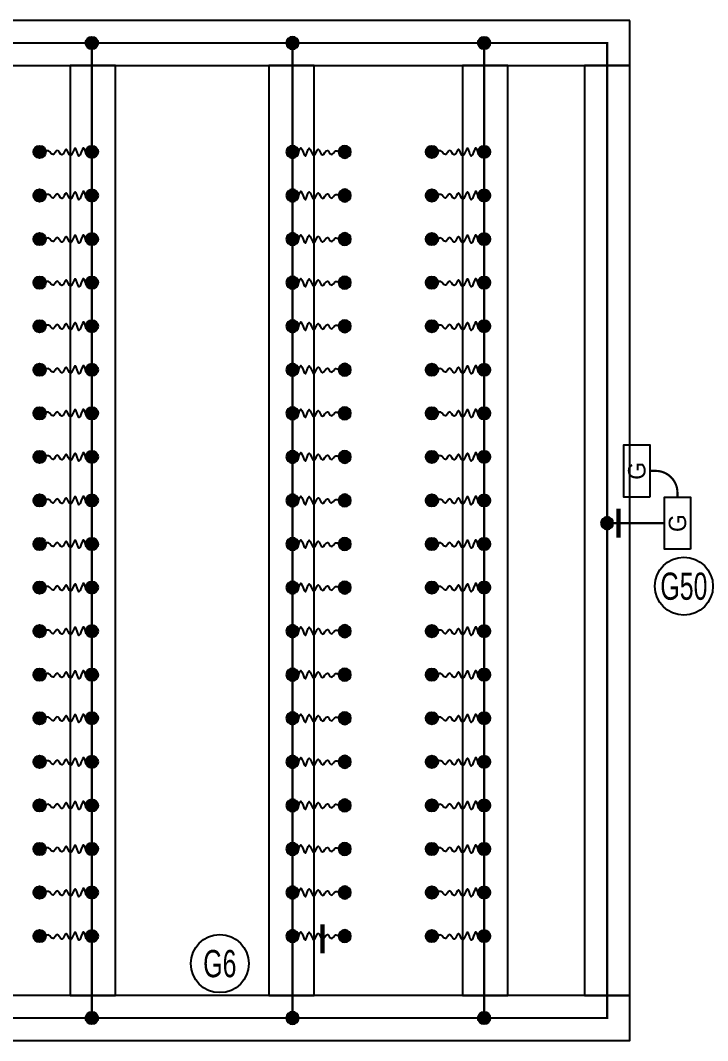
# Model space of a CAD drawing. Header units: millimetres. Extents: x -120884 to 122161, y 4425 to 84147.
# Drawn here: x 78298 to 87757, y 36687 to 50738 of the extents above; entities that cross this region are included whole.
import ezdxf
from ezdxf.enums import TextEntityAlignment as Align

# ---------------------------------------------------------------- set-up
doc = ezdxf.new("R2010")
doc.units = ezdxf.units.MM
doc.header["$LTSCALE"] = 150
doc.linetypes.add('D1', pattern=[3, 1, -1, 1])
for name, color, linetype in [('------99 Grounding_Grounding Terminal Board_T', 2, 'Continuous'), ('-----21 Embeded Wire in Ceiling or Wall_전기', 3, 'Continuous'), ('-----27 Communication Cable Tray', 2, 'Continuous'), ('-----29 Indicator', 1, 'Continuous'), ('-----30 Text', 2, 'Continuous')]:
    doc.layers.add(name, color=color, linetype=linetype)
doc.styles.add('ELEC', font='')
doc.styles.get('ELEC').set_extended_font_data('Dotum')

# ---------------------------------------------------------------- blocks, each defined once
blk = doc.blocks.new('A13')
blk.add_lwpolyline([(-5.759123780535447e-06, -299.9999958128319), (-5.759123780535447e-06, 4.187168087810278e-06), (599.9999942408763, 4.187168087810278e-06), (599.9999942408763, -299.9999958128319)], close=True)
at = {"style": 'ELEC'}
blk.add_text('G', height=200, dxfattribs=at).set_placement((299.9999942408758, -149.9999958128319), align=Align.MIDDLE)
blk = doc.blocks.new('A$C10f95c32')
h = blk.add_hatch(color=0)
edge = h.paths.add_edge_path()
edge.add_arc((64.00719340983778, 64.00719340983778), 64.0071934098378, 720.0000000000341, 1080.000000000034, ccw=False)
at = {"color": 0}
blk.add_circle((64.00719340983778, 64.00719340983778), 64.0071934098378, dxfattribs=at)

msp = doc.modelspace()

# ---------------------------------------------------------------- linework, layer by layer
at = {"layer": '-----21 Embeded Wire in Ceiling or Wall_전기', "linetype": 'D1', "ltscale": 0.5, "const_width": 30, "elevation": 6.03217089559932e-10}
msp.add_lwpolyline([(26350.35005101397, 50427.09825477318), (86374.36405589487, 50427.09825477318), (86374.36405589487, 36997.71269634494), (26350.35005101397, 36997.71269634494)], close=True, dxfattribs=at)
at = {"layer": '-----21 Embeded Wire in Ceiling or Wall_전기', "linetype": 'D1', "ltscale": 0.5, "const_width": 30}
for points, elevation in [([(79280.9849033365, 36997.71269634494), (79280.9849033365, 50427.09825477318)], 6.03217089559932e-10), ([(82043.73223007194, 36997.71269634494), (82043.73223007194, 50427.09825477318)], 6.03217089559932e-10), ([(84680.9849033365, 36997.71269634494), (84680.9849033365, 50427.09825477318)], 6.03217089559932e-10), ([(87162.3585667042, 43813.63047018053), (86374.36405589487, 43813.63047018053)], 1.231972526259866e-09)]:
    msp.add_lwpolyline(points, dxfattribs=dict(at, elevation=elevation))
at = {"layer": '-----21 Embeded Wire in Ceiling or Wall_전기', "linetype": 'D1', "ltscale": 0.5, "const_width": 30, "elevation": 3.165766516662928e-10}
msp.add_lwpolyline([(87342.3585667042, 44173.63047018053), (87342.3585667042, 44233.63047018053, 0.414213562373095), (87042.3585667042, 44533.63047018053), (86962.35857172881, 44533.63047018053)], format="xyb", dxfattribs=at)
at = {"layer": '-----21 Embeded Wire in Ceiling or Wall_전기'}
for points in [[(79280.98490332908, 48926.22203421002), (79227.31096783144, 48867.39000598618), (79168.17578159508, 48984.87472266066), (79104.2781165501, 48868.06884000232), (79053.29870750362, 48978.76335923994), (78986.00516558302, 48872.14370137439), (78928.90698977423, 48963.82251042142), (78868.41035859383, 48885.72595352304), (78801.11681667322, 48948.20375622433), (78748.77854117731, 48891.15848292751), (78685.39141798744, 48941.41170151249), (78601.78374319387, 48912.21069516658), (78562.3585667061, 48926.22203421002)], [(82043.73223007936, 48926.22203421002), (82097.406165577, 48867.39000598618), (82156.54135181336, 48984.87472266066), (82220.43901685835, 48868.06884000232), (82271.41842590482, 48978.76335923994), (82338.71196782542, 48872.14370137439), (82395.81014363421, 48963.82251042142), (82456.30677481461, 48885.72595352304), (82523.60031673522, 48948.20375622433), (82575.93859223113, 48891.15848292751), (82639.325715421, 48941.41170151249), (82722.93339021457, 48912.21069516658), (82762.35856670234, 48926.22203421002)], [(84680.98490332908, 48926.22203421002), (84627.31096783144, 48867.39000598618), (84568.17578159508, 48984.87472266066), (84504.2781165501, 48868.06884000232), (84453.29870750362, 48978.76335923994), (84386.00516558302, 48872.14370137439), (84328.90698977423, 48963.82251042142), (84268.41035859383, 48885.72595352304), (84201.11681667322, 48948.20375622433), (84148.77854117731, 48891.15848292751), (84085.39141798744, 48941.41170151249), (84001.78374319387, 48912.21069516658), (83962.3585667061, 48926.22203421002)], [(79280.98490332908, 48326.22203421002), (79227.31096783144, 48267.39000598618), (79168.17578159508, 48384.87472266066), (79104.2781165501, 48268.06884000232), (79053.29870750362, 48378.76335923994), (78986.00516558302, 48272.14370137439), (78928.90698977423, 48363.82251042142), (78868.41035859383, 48285.72595352304), (78801.11681667322, 48348.20375622433), (78748.77854117731, 48291.15848292751), (78685.39141798744, 48341.41170151249), (78601.78374319387, 48312.21069516658), (78562.3585667061, 48326.22203421002)], [(82043.73223007936, 48326.22203421002), (82097.406165577, 48267.39000598618), (82156.54135181336, 48384.87472266066), (82220.43901685835, 48268.06884000232), (82271.41842590482, 48378.76335923994), (82338.71196782542, 48272.14370137439), (82395.81014363421, 48363.82251042142), (82456.30677481461, 48285.72595352304), (82523.60031673522, 48348.20375622433), (82575.93859223113, 48291.15848292751), (82639.325715421, 48341.41170151249), (82722.93339021457, 48312.21069516658), (82762.35856670234, 48326.22203421002)], [(84680.98490332908, 48326.22203421002), (84627.31096783144, 48267.39000598618), (84568.17578159508, 48384.87472266066), (84504.2781165501, 48268.06884000232), (84453.29870750362, 48378.76335923994), (84386.00516558302, 48272.14370137439), (84328.90698977423, 48363.82251042142), (84268.41035859383, 48285.72595352304), (84201.11681667322, 48348.20375622433), (84148.77854117731, 48291.15848292751), (84085.39141798744, 48341.41170151249), (84001.78374319387, 48312.21069516658), (83962.3585667061, 48326.22203421002)], [(79280.98490332908, 47726.22203421002), (79227.31096783144, 47667.39000598618), (79168.17578159508, 47784.87472266066), (79104.2781165501, 47668.06884000232), (79053.29870750362, 47778.76335923994), (78986.00516558302, 47672.14370137439), (78928.90698977423, 47763.82251042142), (78868.41035859383, 47685.72595352304), (78801.11681667322, 47748.20375622433), (78748.77854117731, 47691.15848292751), (78685.39141798744, 47741.41170151249), (78601.78374319387, 47712.21069516658), (78562.3585667061, 47726.22203421002)], [(82043.73223007936, 47726.22203421002), (82097.406165577, 47667.39000598618), (82156.54135181336, 47784.87472266066), (82220.43901685835, 47668.06884000232), (82271.41842590482, 47778.76335923994), (82338.71196782542, 47672.14370137439), (82395.81014363421, 47763.82251042142), (82456.30677481461, 47685.72595352304), (82523.60031673522, 47748.20375622433), (82575.93859223113, 47691.15848292751), (82639.325715421, 47741.41170151249), (82722.93339021457, 47712.21069516658), (82762.35856670234, 47726.22203421002)], [(84680.98490332908, 47726.22203421002), (84627.31096783144, 47667.39000598618), (84568.17578159508, 47784.87472266066), (84504.2781165501, 47668.06884000232), (84453.29870750362, 47778.76335923994), (84386.00516558302, 47672.14370137439), (84328.90698977423, 47763.82251042142), (84268.41035859383, 47685.72595352304), (84201.11681667322, 47748.20375622433), (84148.77854117731, 47691.15848292751), (84085.39141798744, 47741.41170151249), (84001.78374319387, 47712.21069516658), (83962.3585667061, 47726.22203421002)], [(79280.98490332908, 47126.22203421002), (79227.31096783144, 47067.39000598618), (79168.17578159508, 47184.87472266066), (79104.2781165501, 47068.06884000232), (79053.29870750362, 47178.76335923994), (78986.00516558302, 47072.14370137439), (78928.90698977423, 47163.82251042142), (78868.41035859383, 47085.72595352304), (78801.11681667322, 47148.20375622433), (78748.77854117731, 47091.15848292751), (78685.39141798744, 47141.41170151249), (78601.78374319387, 47112.21069516658), (78562.3585667061, 47126.22203421002)], [(82043.73223007936, 47126.22203421002), (82097.406165577, 47067.39000598618), (82156.54135181336, 47184.87472266066), (82220.43901685835, 47068.06884000232), (82271.41842590482, 47178.76335923994), (82338.71196782542, 47072.14370137439), (82395.81014363421, 47163.82251042142), (82456.30677481461, 47085.72595352304), (82523.60031673522, 47148.20375622433), (82575.93859223113, 47091.15848292751), (82639.325715421, 47141.41170151249), (82722.93339021457, 47112.21069516658), (82762.35856670234, 47126.22203421002)], [(84680.98490332908, 47126.22203421002), (84627.31096783144, 47067.39000598618), (84568.17578159508, 47184.87472266066), (84504.2781165501, 47068.06884000232), (84453.29870750362, 47178.76335923994), (84386.00516558302, 47072.14370137439), (84328.90698977423, 47163.82251042142), (84268.41035859383, 47085.72595352304), (84201.11681667322, 47148.20375622433), (84148.77854117731, 47091.15848292751), (84085.39141798744, 47141.41170151249), (84001.78374319387, 47112.21069516658), (83962.3585667061, 47126.22203421002)], [(79280.98490332908, 46526.22203421002), (79227.31096783144, 46467.39000598618), (79168.17578159508, 46584.87472266066), (79104.2781165501, 46468.06884000232), (79053.29870750362, 46578.76335923994), (78986.00516558302, 46472.14370137439), (78928.90698977423, 46563.82251042142), (78868.41035859383, 46485.72595352304), (78801.11681667322, 46548.20375622433), (78748.77854117731, 46491.15848292751), (78685.39141798744, 46541.41170151249), (78601.78374319387, 46512.21069516658), (78562.3585667061, 46526.22203421002)], [(82043.73223007936, 46526.22203421002), (82097.406165577, 46467.39000598618), (82156.54135181336, 46584.87472266066), (82220.43901685835, 46468.06884000232), (82271.41842590482, 46578.76335923994), (82338.71196782542, 46472.14370137439), (82395.81014363421, 46563.82251042142), (82456.30677481461, 46485.72595352304), (82523.60031673522, 46548.20375622433), (82575.93859223113, 46491.15848292751), (82639.325715421, 46541.41170151249), (82722.93339021457, 46512.21069516658), (82762.35856670234, 46526.22203421002)], [(84680.98490332908, 46526.22203421002), (84627.31096783144, 46467.39000598618), (84568.17578159508, 46584.87472266066), (84504.2781165501, 46468.06884000232), (84453.29870750362, 46578.76335923994), (84386.00516558302, 46472.14370137439), (84328.90698977423, 46563.82251042142), (84268.41035859383, 46485.72595352304), (84201.11681667322, 46548.20375622433), (84148.77854117731, 46491.15848292751), (84085.39141798744, 46541.41170151249), (84001.78374319387, 46512.21069516658), (83962.3585667061, 46526.22203421002)], [(79280.98490332911, 45926.22203421002), (79227.31096783146, 45867.39000598618), (79168.17578159511, 45984.87472266066), (79104.27811655012, 45868.06884000232), (79053.29870750365, 45978.76335923994), (78986.00516558305, 45872.14370137439), (78928.90698977426, 45963.82251042142), (78868.41035859386, 45885.72595352304), (78801.11681667325, 45948.20375622433), (78748.77854117734, 45891.15848292751), (78685.39141798747, 45941.41170151249), (78601.7837431939, 45912.21069516658), (78562.35856670613, 45926.22203421002)], [(82043.73223007936, 45926.22203421002), (82097.406165577, 45867.39000598618), (82156.54135181336, 45984.87472266066), (82220.43901685835, 45868.06884000232), (82271.41842590482, 45978.76335923994), (82338.71196782542, 45872.14370137439), (82395.81014363421, 45963.82251042142), (82456.30677481461, 45885.72595352304), (82523.60031673522, 45948.20375622433), (82575.93859223113, 45891.15848292751), (82639.325715421, 45941.41170151249), (82722.93339021457, 45912.21069516658), (82762.35856670234, 45926.22203421002)], [(84680.98490332911, 45926.22203421002), (84627.31096783146, 45867.39000598618), (84568.17578159511, 45984.87472266066), (84504.27811655012, 45868.06884000232), (84453.29870750365, 45978.76335923994), (84386.00516558305, 45872.14370137439), (84328.90698977426, 45963.82251042142), (84268.41035859386, 45885.72595352304), (84201.11681667325, 45948.20375622433), (84148.77854117734, 45891.15848292751), (84085.39141798747, 45941.41170151249), (84001.7837431939, 45912.21069516658), (83962.35856670613, 45926.22203421002)], [(79280.98490332911, 45326.22203421002), (79227.31096783146, 45267.39000598618), (79168.17578159511, 45384.87472266066), (79104.27811655012, 45268.06884000232), (79053.29870750365, 45378.76335923994), (78986.00516558305, 45272.14370137439), (78928.90698977426, 45363.82251042142), (78868.41035859386, 45285.72595352304), (78801.11681667325, 45348.20375622433), (78748.77854117734, 45291.15848292751), (78685.39141798747, 45341.41170151249), (78601.7837431939, 45312.21069516658), (78562.35856670613, 45326.22203421002)], [(82043.73223007936, 45326.22203421002), (82097.406165577, 45267.39000598618), (82156.54135181336, 45384.87472266066), (82220.43901685835, 45268.06884000232), (82271.41842590482, 45378.76335923994), (82338.71196782542, 45272.14370137439), (82395.81014363421, 45363.82251042142), (82456.30677481461, 45285.72595352304), (82523.60031673522, 45348.20375622433), (82575.93859223113, 45291.15848292751), (82639.325715421, 45341.41170151249), (82722.93339021457, 45312.21069516658), (82762.35856670234, 45326.22203421002)], [(84680.98490332911, 45326.22203421002), (84627.31096783146, 45267.39000598618), (84568.17578159511, 45384.87472266066), (84504.27811655012, 45268.06884000232), (84453.29870750365, 45378.76335923994), (84386.00516558305, 45272.14370137439), (84328.90698977426, 45363.82251042142), (84268.41035859386, 45285.72595352304), (84201.11681667325, 45348.20375622433), (84148.77854117734, 45291.15848292751), (84085.39141798747, 45341.41170151249), (84001.7837431939, 45312.21069516658), (83962.35856670613, 45326.22203421002)], [(79280.98490332911, 44726.22203421002), (79227.31096783146, 44667.39000598618), (79168.17578159511, 44784.87472266066), (79104.27811655012, 44668.06884000232), (79053.29870750365, 44778.76335923994), (78986.00516558305, 44672.14370137439), (78928.90698977426, 44763.82251042142), (78868.41035859386, 44685.72595352304), (78801.11681667325, 44748.20375622433), (78748.77854117734, 44691.15848292751), (78685.39141798747, 44741.41170151249), (78601.7837431939, 44712.21069516658), (78562.35856670613, 44726.22203421002)], [(82043.73223007936, 44726.22203421002), (82097.406165577, 44667.39000598618), (82156.54135181336, 44784.87472266066), (82220.43901685835, 44668.06884000232), (82271.41842590482, 44778.76335923994), (82338.71196782542, 44672.14370137439), (82395.81014363421, 44763.82251042142), (82456.30677481461, 44685.72595352304), (82523.60031673522, 44748.20375622433), (82575.93859223113, 44691.15848292751), (82639.325715421, 44741.41170151249), (82722.93339021457, 44712.21069516658), (82762.35856670234, 44726.22203421002)], [(84680.98490332911, 44726.22203421002), (84627.31096783146, 44667.39000598618), (84568.17578159511, 44784.87472266066), (84504.27811655012, 44668.06884000232), (84453.29870750365, 44778.76335923994), (84386.00516558305, 44672.14370137439), (84328.90698977426, 44763.82251042142), (84268.41035859386, 44685.72595352304), (84201.11681667325, 44748.20375622433), (84148.77854117734, 44691.15848292751), (84085.39141798747, 44741.41170151249), (84001.7837431939, 44712.21069516658), (83962.35856670613, 44726.22203421002)], [(79280.98490332911, 44126.22203421002), (79227.31096783146, 44067.39000598618), (79168.17578159511, 44184.87472266066), (79104.27811655012, 44068.06884000232), (79053.29870750365, 44178.76335923994), (78986.00516558305, 44072.14370137439), (78928.90698977426, 44163.82251042142), (78868.41035859386, 44085.72595352304), (78801.11681667325, 44148.20375622433), (78748.77854117734, 44091.15848292751), (78685.39141798747, 44141.41170151249), (78601.7837431939, 44112.21069516658), (78562.35856670613, 44126.22203421002)], [(82043.73223007936, 44126.22203421002), (82097.406165577, 44067.39000598618), (82156.54135181336, 44184.87472266066), (82220.43901685835, 44068.06884000232), (82271.41842590482, 44178.76335923994), (82338.71196782542, 44072.14370137439), (82395.81014363421, 44163.82251042142), (82456.30677481461, 44085.72595352304), (82523.60031673522, 44148.20375622433), (82575.93859223113, 44091.15848292751), (82639.325715421, 44141.41170151249), (82722.93339021457, 44112.21069516658), (82762.35856670234, 44126.22203421002)], [(84680.98490332911, 44126.22203421002), (84627.31096783146, 44067.39000598618), (84568.17578159511, 44184.87472266066), (84504.27811655012, 44068.06884000232), (84453.29870750365, 44178.76335923994), (84386.00516558305, 44072.14370137439), (84328.90698977426, 44163.82251042142), (84268.41035859386, 44085.72595352304), (84201.11681667325, 44148.20375622433), (84148.77854117734, 44091.15848292751), (84085.39141798747, 44141.41170151249), (84001.7837431939, 44112.21069516658), (83962.35856670613, 44126.22203421002)], [(79280.98490332911, 43526.22203421002), (79227.31096783146, 43467.39000598618), (79168.17578159511, 43584.87472266066), (79104.27811655012, 43468.06884000232), (79053.29870750365, 43578.76335923994), (78986.00516558305, 43472.14370137439), (78928.90698977426, 43563.82251042142), (78868.41035859386, 43485.72595352304), (78801.11681667325, 43548.20375622433), (78748.77854117734, 43491.15848292751), (78685.39141798747, 43541.41170151249), (78601.7837431939, 43512.21069516658), (78562.35856670613, 43526.22203421002)], [(82043.73223007936, 43526.22203421002), (82097.406165577, 43467.39000598618), (82156.54135181336, 43584.87472266066), (82220.43901685835, 43468.06884000232), (82271.41842590482, 43578.76335923994), (82338.71196782542, 43472.14370137439), (82395.81014363421, 43563.82251042142), (82456.30677481461, 43485.72595352304), (82523.60031673522, 43548.20375622433), (82575.93859223113, 43491.15848292751), (82639.325715421, 43541.41170151249), (82722.93339021457, 43512.21069516658), (82762.35856670234, 43526.22203421002)], [(84680.98490332911, 43526.22203421002), (84627.31096783146, 43467.39000598618), (84568.17578159511, 43584.87472266066), (84504.27811655012, 43468.06884000232), (84453.29870750365, 43578.76335923994), (84386.00516558305, 43472.14370137439), (84328.90698977426, 43563.82251042142), (84268.41035859386, 43485.72595352304), (84201.11681667325, 43548.20375622433), (84148.77854117734, 43491.15848292751), (84085.39141798747, 43541.41170151249), (84001.7837431939, 43512.21069516658), (83962.35856670613, 43526.22203421002)], [(79280.98490332911, 42926.22203421002), (79227.31096783146, 42867.39000598618), (79168.17578159511, 42984.87472266066), (79104.27811655012, 42868.06884000232), (79053.29870750365, 42978.76335923994), (78986.00516558305, 42872.14370137439), (78928.90698977426, 42963.82251042142), (78868.41035859386, 42885.72595352304), (78801.11681667325, 42948.20375622433), (78748.77854117734, 42891.15848292751), (78685.39141798747, 42941.41170151249), (78601.7837431939, 42912.21069516658), (78562.35856670613, 42926.22203421002)], [(82043.73223007933, 42926.22203421002), (82097.40616557698, 42867.39000598618), (82156.54135181333, 42984.87472266066), (82220.43901685832, 42868.06884000232), (82271.41842590479, 42978.76335923994), (82338.7119678254, 42872.14370137439), (82395.81014363418, 42963.82251042142), (82456.30677481458, 42885.72595352304), (82523.60031673519, 42948.20375622433), (82575.9385922311, 42891.15848292751), (82639.32571542097, 42941.41170151249), (82722.93339021454, 42912.21069516658), (82762.35856670231, 42926.22203421002)], [(84680.98490332911, 42926.22203421002), (84627.31096783146, 42867.39000598618), (84568.17578159511, 42984.87472266066), (84504.27811655012, 42868.06884000232), (84453.29870750365, 42978.76335923994), (84386.00516558305, 42872.14370137439), (84328.90698977426, 42963.82251042142), (84268.41035859386, 42885.72595352304), (84201.11681667325, 42948.20375622433), (84148.77854117734, 42891.15848292751), (84085.39141798747, 42941.41170151249), (84001.7837431939, 42912.21069516658), (83962.35856670613, 42926.22203421002)], [(79280.98490332911, 42326.22203421002), (79227.31096783146, 42267.39000598618), (79168.17578159511, 42384.87472266066), (79104.27811655012, 42268.06884000232), (79053.29870750365, 42378.76335923994), (78986.00516558305, 42272.14370137439), (78928.90698977426, 42363.82251042142), (78868.41035859386, 42285.72595352304), (78801.11681667325, 42348.20375622433), (78748.77854117734, 42291.15848292751), (78685.39141798747, 42341.41170151249), (78601.7837431939, 42312.21069516658), (78562.35856670613, 42326.22203421002)], [(82043.73223007933, 42326.22203421002), (82097.40616557698, 42267.39000598618), (82156.54135181333, 42384.87472266066), (82220.43901685832, 42268.06884000232), (82271.41842590479, 42378.76335923994), (82338.7119678254, 42272.14370137439), (82395.81014363418, 42363.82251042142), (82456.30677481458, 42285.72595352304), (82523.60031673519, 42348.20375622433), (82575.9385922311, 42291.15848292751), (82639.32571542097, 42341.41170151249), (82722.93339021454, 42312.21069516658), (82762.35856670231, 42326.22203421002)], [(84680.98490332911, 42326.22203421002), (84627.31096783146, 42267.39000598618), (84568.17578159511, 42384.87472266066), (84504.27811655012, 42268.06884000232), (84453.29870750365, 42378.76335923994), (84386.00516558305, 42272.14370137439), (84328.90698977426, 42363.82251042142), (84268.41035859386, 42285.72595352304), (84201.11681667325, 42348.20375622433), (84148.77854117734, 42291.15848292751), (84085.39141798747, 42341.41170151249), (84001.7837431939, 42312.21069516658), (83962.35856670613, 42326.22203421002)], [(79280.98490332911, 41726.22203421002), (79227.31096783146, 41667.39000598618), (79168.17578159511, 41784.87472266066), (79104.27811655012, 41668.06884000232), (79053.29870750365, 41778.76335923994), (78986.00516558305, 41672.14370137439), (78928.90698977426, 41763.82251042142), (78868.41035859386, 41685.72595352304), (78801.11681667325, 41748.20375622433), (78748.77854117734, 41691.15848292751), (78685.39141798747, 41741.41170151249), (78601.7837431939, 41712.21069516658), (78562.35856670613, 41726.22203421002)], [(82043.73223007933, 41726.22203421002), (82097.40616557698, 41667.39000598618), (82156.54135181333, 41784.87472266066), (82220.43901685832, 41668.06884000232), (82271.41842590479, 41778.76335923994), (82338.7119678254, 41672.14370137439), (82395.81014363418, 41763.82251042142), (82456.30677481458, 41685.72595352304), (82523.60031673519, 41748.20375622433), (82575.9385922311, 41691.15848292751), (82639.32571542097, 41741.41170151249), (82722.93339021454, 41712.21069516658), (82762.35856670231, 41726.22203421002)], [(84680.98490332911, 41726.22203421002), (84627.31096783146, 41667.39000598618), (84568.17578159511, 41784.87472266066), (84504.27811655012, 41668.06884000232), (84453.29870750365, 41778.76335923994), (84386.00516558305, 41672.14370137439), (84328.90698977426, 41763.82251042142), (84268.41035859386, 41685.72595352304), (84201.11681667325, 41748.20375622433), (84148.77854117734, 41691.15848292751), (84085.39141798747, 41741.41170151249), (84001.7837431939, 41712.21069516658), (83962.35856670613, 41726.22203421002)], [(79280.98490332725, 41126.22203421), (79227.3109678296, 41067.39000598616), (79168.17578159325, 41184.87472266064), (79104.27811654826, 41068.0688400023), (79053.29870750179, 41178.76335923991), (78986.00516558118, 41072.14370137436), (78928.9069897724, 41163.8225104214), (78868.410358592, 41085.72595352302), (78801.11681667139, 41148.20375622431), (78748.77854117547, 41091.15848292749), (78685.39141798561, 41141.41170151247), (78601.78374319203, 41112.21069516656), (78562.35856670426, 41126.22203421)], [(82043.7322300812, 41126.22203421), (82097.40616557884, 41067.39000598616), (82156.54135181519, 41184.87472266064), (82220.43901686018, 41068.0688400023), (82271.41842590665, 41178.76335923991), (82338.71196782726, 41072.14370137436), (82395.81014363604, 41163.8225104214), (82456.30677481645, 41085.72595352302), (82523.60031673705, 41148.20375622431), (82575.93859223297, 41091.15848292749), (82639.32571542283, 41141.41170151247), (82722.9333902164, 41112.21069516656), (82762.35856670418, 41126.22203421)], [(84680.98490332725, 41126.22203421), (84627.3109678296, 41067.39000598616), (84568.17578159325, 41184.87472266064), (84504.27811654826, 41068.0688400023), (84453.29870750179, 41178.76335923991), (84386.00516558118, 41072.14370137436), (84328.9069897724, 41163.8225104214), (84268.410358592, 41085.72595352302), (84201.11681667139, 41148.20375622431), (84148.77854117547, 41091.15848292749), (84085.39141798561, 41141.41170151247), (84001.78374319203, 41112.21069516656), (83962.35856670426, 41126.22203421)], [(79280.98490332538, 40526.22203420998), (79227.31096782774, 40467.39000598613), (79168.17578159139, 40584.87472266062), (79104.2781165464, 40468.06884000228), (79053.29870749993, 40578.76335923989), (78986.00516557932, 40472.14370137434), (78928.90698977053, 40563.82251042138), (78868.41035859013, 40485.725953523), (78801.11681666953, 40548.20375622429), (78748.77854117361, 40491.15848292747), (78685.39141798374, 40541.41170151245), (78601.78374319017, 40512.21069516653), (78562.3585667024, 40526.22203420998)], [(82043.73223008306, 40526.22203420998), (82097.4061655807, 40467.39000598613), (82156.54135181705, 40584.87472266062), (82220.43901686204, 40468.06884000228), (82271.41842590852, 40578.76335923989), (82338.71196782912, 40472.14370137434), (82395.81014363791, 40563.82251042138), (82456.30677481831, 40485.725953523), (82523.60031673891, 40548.20375622429), (82575.93859223483, 40491.15848292747), (82639.3257154247, 40541.41170151245), (82722.93339021827, 40512.21069516653), (82762.35856670604, 40526.22203420998)], [(84680.98490332538, 40526.22203420998), (84627.31096782774, 40467.39000598613), (84568.17578159139, 40584.87472266062), (84504.2781165464, 40468.06884000228), (84453.29870749993, 40578.76335923989), (84386.00516557932, 40472.14370137434), (84328.90698977053, 40563.82251042138), (84268.41035859013, 40485.725953523), (84201.11681666953, 40548.20375622429), (84148.77854117361, 40491.15848292747), (84085.39141798374, 40541.41170151245), (84001.78374319017, 40512.21069516653), (83962.3585667024, 40526.22203420998)], [(79280.98490332352, 39926.22203420995), (79227.31096782588, 39867.39000598611), (79168.17578158953, 39984.8747226606), (79104.27811654453, 39868.06884000226), (79053.29870749806, 39978.76335923987), (78986.00516557746, 39872.14370137432), (78928.90698976867, 39963.82251042136), (78868.41035858827, 39885.72595352298), (78801.11681666767, 39948.20375622427), (78748.77854117175, 39891.15848292744), (78685.39141798188, 39941.41170151243), (78601.78374318831, 39912.21069516651), (78562.35856670054, 39926.22203420995)], [(82043.73223008492, 39926.22203420995), (82097.40616558256, 39867.39000598611), (82156.54135181892, 39984.8747226606), (82220.43901686391, 39868.06884000226), (82271.41842591038, 39978.76335923987), (82338.71196783098, 39872.14370137432), (82395.81014363977, 39963.82251042136), (82456.30677482017, 39885.72595352298), (82523.60031674078, 39948.20375622427), (82575.9385922367, 39891.15848292744), (82639.32571542656, 39941.41170151243), (82722.93339022013, 39912.21069516651), (82762.3585667079, 39926.22203420995)], [(84680.98490332352, 39926.22203420995), (84627.31096782588, 39867.39000598611), (84568.17578158953, 39984.8747226606), (84504.27811654453, 39868.06884000226), (84453.29870749806, 39978.76335923987), (84386.00516557746, 39872.14370137432), (84328.90698976867, 39963.82251042136), (84268.41035858827, 39885.72595352298), (84201.11681666767, 39948.20375622427), (84148.77854117175, 39891.15848292744), (84085.39141798188, 39941.41170151243), (84001.78374318831, 39912.21069516651), (83962.35856670054, 39926.22203420995)], [(79280.98490332166, 39326.22203420993), (79227.31096782401, 39267.39000598609), (79168.17578158766, 39384.87472266058), (79104.27811654267, 39268.06884000223), (79053.2987074962, 39378.76335923985), (78986.0051655756, 39272.1437013743), (78928.90698976681, 39363.82251042133), (78868.4103585864, 39285.72595352295), (78801.1168166658, 39348.20375622425), (78748.77854116989, 39291.15848292742), (78685.39141798002, 39341.41170151241), (78601.78374318645, 39312.21069516649), (78562.35856669868, 39326.22203420993)], [(82043.73223008678, 39326.22203420993), (82097.40616558443, 39267.39000598609), (82156.54135182078, 39384.87472266058), (82220.43901686577, 39268.06884000223), (82271.41842591224, 39378.76335923985), (82338.71196783285, 39272.1437013743), (82395.81014364163, 39363.82251042133), (82456.30677482203, 39285.72595352295), (82523.60031674264, 39348.20375622425), (82575.93859223856, 39291.15848292742), (82639.32571542842, 39341.41170151241), (82722.933390222, 39312.21069516649), (82762.35856670977, 39326.22203420993)], [(84680.98490332166, 39326.22203420993), (84627.31096782401, 39267.39000598609), (84568.17578158766, 39384.87472266058), (84504.27811654267, 39268.06884000223), (84453.2987074962, 39378.76335923985), (84386.0051655756, 39272.1437013743), (84328.90698976681, 39363.82251042133), (84268.4103585864, 39285.72595352295), (84201.1168166658, 39348.20375622425), (84148.77854116989, 39291.15848292742), (84085.39141798002, 39341.41170151241), (84001.78374318645, 39312.21069516649), (83962.35856669868, 39326.22203420993)], [(79280.98490332908, 38726.22203421002), (79227.31096783144, 38667.39000598618), (79168.17578159508, 38784.87472266066), (79104.2781165501, 38668.06884000232), (79053.29870750362, 38778.76335923994), (78986.00516558302, 38672.14370137439), (78928.90698977423, 38763.82251042142), (78868.41035859383, 38685.72595352304), (78801.11681667322, 38748.20375622433), (78748.77854117731, 38691.15848292751), (78685.39141798744, 38741.41170151249), (78601.78374319387, 38712.21069516658), (78562.3585667061, 38726.22203421002)], [(82043.73223007936, 38726.22203421002), (82097.406165577, 38667.39000598618), (82156.54135181336, 38784.87472266066), (82220.43901685835, 38668.06884000232), (82271.41842590482, 38778.76335923994), (82338.71196782542, 38672.14370137439), (82395.81014363421, 38763.82251042142), (82456.30677481461, 38685.72595352304), (82523.60031673522, 38748.20375622433), (82575.93859223113, 38691.15848292751), (82639.325715421, 38741.41170151249), (82722.93339021457, 38712.21069516658), (82762.35856670234, 38726.22203421002)], [(84680.98490332908, 38726.22203421002), (84627.31096783144, 38667.39000598618), (84568.17578159508, 38784.87472266066), (84504.2781165501, 38668.06884000232), (84453.29870750362, 38778.76335923994), (84386.00516558302, 38672.14370137439), (84328.90698977423, 38763.82251042142), (84268.41035859383, 38685.72595352304), (84201.11681667322, 38748.20375622433), (84148.77854117731, 38691.15848292751), (84085.39141798744, 38741.41170151249), (84001.78374319387, 38712.21069516658), (83962.3585667061, 38726.22203421002)], [(79280.9849033365, 38126.22203421011), (79227.31096783886, 38067.39000598626), (79168.1757816025, 38184.87472266075), (79104.27811655751, 38068.06884000241), (79053.29870751104, 38178.76335924002), (78986.00516559044, 38072.14370137447), (78928.90698978165, 38163.82251042151), (78868.41035860125, 38085.72595352313), (78801.11681668065, 38148.20375622442), (78748.77854118473, 38091.1584829276), (78685.39141799486, 38141.41170151258), (78601.78374320129, 38112.21069516666), (78562.35856671352, 38126.22203421011)], [(82043.73223007194, 38126.22203421011), (82097.40616556958, 38067.39000598626), (82156.54135180594, 38184.87472266075), (82220.43901685093, 38068.06884000241), (82271.4184258974, 38178.76335924002), (82338.711967818, 38072.14370137447), (82395.81014362679, 38163.82251042151), (82456.30677480719, 38085.72595352313), (82523.6003167278, 38148.20375622442), (82575.93859222371, 38091.1584829276), (82639.32571541358, 38141.41170151258), (82722.93339020715, 38112.21069516666), (82762.35856669492, 38126.22203421011)], [(84680.9849033365, 38126.22203421011), (84627.31096783886, 38067.39000598626), (84568.1757816025, 38184.87472266075), (84504.27811655751, 38068.06884000241), (84453.29870751104, 38178.76335924002), (84386.00516559044, 38072.14370137447), (84328.90698978165, 38163.82251042151), (84268.41035860125, 38085.72595352313), (84201.11681668065, 38148.20375622442), (84148.77854118473, 38091.1584829276), (84085.39141799486, 38141.41170151258), (84001.78374320129, 38112.21069516666), (83962.35856671352, 38126.22203421011)]]:
    msp.add_spline(points, degree=3, dxfattribs=at)
at = {"layer": '-----27 Communication Cable Tray', "color": 9, "elevation": 6.03217089559932e-10}
for points in [[(86685.31385758074, 50738.04805645907), (26039.40024932814, 50738.04805645905), (26039.40024932814, 50116.14845308731), (86685.31385758074, 50116.14845308733)], [(78983.78714320718, 37308.66249803087), (79605.68674657884, 37308.66249803087), (79605.68674657884, 50116.14845308733), (78983.78714320718, 50116.14845308733)], [(81719.02736034678, 37308.66249803087), (82340.92696371843, 37308.66249803087), (82340.92696371843, 50116.14845308733), (81719.02736034678, 50116.14845308733)], [(84383.78714320718, 37308.66249803087), (85005.68674657884, 37308.66249803087), (85005.68674657884, 50116.14845308733), (84383.78714320718, 50116.14845308733)], [(86063.41425420903, 37308.662498031), (86685.31385758071, 37308.662498031), (86685.31385758071, 50116.14845308744), (86063.41425420903, 50116.14845308744)], [(86685.31385758074, 37308.66249803088), (26039.40024932814, 37308.66249803087), (26039.40024932814, 36686.76289465913), (86685.31385758074, 36686.76289465914)]]:
    msp.add_lwpolyline(points, close=True, dxfattribs=at)
at = {"layer": '-----29 Indicator'}
for points, elevation in [([(87031.03277357183, 42945.63047018053, 0, 0, 0), (86531.03277357183, 42945.63047018053, 0, 0, 0), (86531.03277357183, 43613.63047018053, 60, 60, 0), (86531.03277357183, 44013.63047018053, 0, 0, 0)], 1.231972526259866e-09), ([(81538.14512326947, 37747.44900635147, 0, 0, 0), (82458.33480722242, 37747.44900635147, 0, 0, 0), (82458.33480722242, 37886.41559979943, 60, 60, 0), (82458.33480722242, 38286.41559979943, 0, 0, 0)], 6.032170897767725e-10)]:
    msp.add_lwpolyline(points, format="xyseb", dxfattribs=dict(at, elevation=elevation))
for centre in [(87431.03277357183, 42945.63047018053, 1.231972526259866e-09), (81043.14512326947, 37747.44900635147)]:
    msp.add_circle(centre, 400, dxfattribs=at)

# ---------------------------------------------------------------- block references
at = {"layer": '------99 Grounding_Grounding Terminal Board_T', "xscale": 1.2, "yscale": 1.2, "zscale": 1.2}
for p, rotation in [((86602.35857675341, 44173.63047709149), 90.00000000000001), ((87162.35857172881, 43453.63047709149), 90)]:
    msp.add_blockref('A13', p, dxfattribs=dict(at, rotation=rotation))
at = {"layer": '-----21 Embeded Wire in Ceiling or Wall_전기', "yscale": 1.333333333333333, "zscale": 1.333333333333333, "rotation": 180}
for p, xscale in [((79366.32782789037, 50512.44117931963), 1.333333333333333), ((81958.38930551807, 50512.44117931963), -1.333333333333333), ((84766.32782789037, 50512.44117931963), 1.333333333333333), ((78647.70149125255, 49011.56495875647), 1.333333333333333), ((79366.32782787553, 49011.56495875647), 1.333333333333333), ((81958.38930553291, 49011.56495875647), -1.333333333333333), ((82677.0156421559, 49011.56495875647), -1.333333333333333), ((84047.70149125255, 49011.56495875647), 1.333333333333333), ((84766.32782787553, 49011.56495875647), 1.333333333333333), ((78647.70149125255, 48411.56495875647), 1.333333333333333), ((79366.32782787553, 48411.56495875647), 1.333333333333333), ((81958.38930553291, 48411.56495875647), -1.333333333333333), ((82677.0156421559, 48411.56495875647), -1.333333333333333), ((84047.70149125255, 48411.56495875647), 1.333333333333333), ((84766.32782787553, 48411.56495875647), 1.333333333333333), ((78647.70149125255, 47811.56495875647), 1.333333333333333), ((79366.32782787553, 47811.56495875647), 1.333333333333333), ((81958.38930553291, 47811.56495875647), -1.333333333333333), ((82677.0156421559, 47811.56495875647), -1.333333333333333), ((84047.70149125255, 47811.56495875647), 1.333333333333333), ((84766.32782787553, 47811.56495875647), 1.333333333333333), ((78647.70149125255, 47211.56495875647), 1.333333333333333), ((79366.32782787553, 47211.56495875647), 1.333333333333333), ((81958.38930553291, 47211.56495875647), -1.333333333333333), ((82677.0156421559, 47211.56495875647), -1.333333333333333), ((84047.70149125255, 47211.56495875647), 1.333333333333333), ((84766.32782787553, 47211.56495875647), 1.333333333333333), ((78647.70149125255, 46611.56495875647), 1.333333333333333), ((79366.32782787553, 46611.56495875647), 1.333333333333333), ((81958.38930553291, 46611.56495875647), -1.333333333333333), ((82677.0156421559, 46611.56495875647), -1.333333333333333), ((84047.70149125255, 46611.56495875647), 1.333333333333333), ((84766.32782787553, 46611.56495875647), 1.333333333333333), ((78647.70149125258, 46011.56495875647), 1.333333333333333), ((79366.32782787556, 46011.56495875647), 1.333333333333333), ((81958.38930553291, 46011.56495875647), -1.333333333333333), ((82677.0156421559, 46011.56495875647), -1.333333333333333), ((84047.70149125258, 46011.56495875647), 1.333333333333333), ((84766.32782787556, 46011.56495875647), 1.333333333333333), ((78647.70149125258, 45411.56495875647), 1.333333333333333), ((79366.32782787556, 45411.56495875647), 1.333333333333333), ((81958.38930553291, 45411.56495875647), -1.333333333333333), ((82677.0156421559, 45411.56495875647), -1.333333333333333), ((84047.70149125258, 45411.56495875647), 1.333333333333333), ((84766.32782787556, 45411.56495875647), 1.333333333333333), ((78647.70149125258, 44811.56495875647), 1.333333333333333), ((79366.32782787556, 44811.56495875647), 1.333333333333333), ((81958.38930553291, 44811.56495875647), -1.333333333333333), ((82677.0156421559, 44811.56495875647), -1.333333333333333), ((84047.70149125258, 44811.56495875647), 1.333333333333333), ((84766.32782787556, 44811.56495875647), 1.333333333333333), ((78647.70149125258, 44211.56495875647), 1.333333333333333), ((79366.32782787556, 44211.56495875647), 1.333333333333333), ((81958.38930553291, 44211.56495875647), -1.333333333333333), ((82677.0156421559, 44211.56495875647), -1.333333333333333), ((84047.70149125258, 44211.56495875647), 1.333333333333333), ((84766.32782787556, 44211.56495875647), 1.333333333333333), ((78647.70149125258, 43611.56495875647), 1.333333333333333), ((79366.32782787556, 43611.56495875647), 1.333333333333333), ((81958.38930553291, 43611.56495875647), -1.333333333333333), ((82677.0156421559, 43611.56495875647), -1.333333333333333), ((84047.70149125258, 43611.56495875647), 1.333333333333333), ((84766.32782787556, 43611.56495875647), 1.333333333333333), ((78647.70149125258, 43011.56495875647), 1.333333333333333), ((79366.32782787556, 43011.56495875647), 1.333333333333333), ((81958.38930553288, 43011.56495875647), -1.333333333333333), ((82677.01564215586, 43011.56495875647), -1.333333333333333), ((84047.70149125258, 43011.56495875647), 1.333333333333333), ((84766.32782787556, 43011.56495875647), 1.333333333333333), ((78647.70149125258, 42411.56495875647), 1.333333333333333), ((79366.32782787556, 42411.56495875647), 1.333333333333333), ((81958.38930553288, 42411.56495875647), -1.333333333333333), ((82677.01564215586, 42411.56495875647), -1.333333333333333), ((84047.70149125258, 42411.56495875647), 1.333333333333333), ((84766.32782787556, 42411.56495875647), 1.333333333333333), ((78647.70149125258, 41811.56495875647), 1.333333333333333), ((79366.32782787556, 41811.56495875647), 1.333333333333333), ((81958.38930553288, 41811.56495875647), -1.333333333333333), ((82677.01564215586, 41811.56495875647), -1.333333333333333), ((84047.70149125258, 41811.56495875647), 1.333333333333333), ((84766.32782787556, 41811.56495875647), 1.333333333333333), ((78647.70149125071, 41211.56495875645), 1.333333333333333), ((79366.3278278737, 41211.56495875645), 1.333333333333333), ((81958.38930553474, 41211.56495875645), -1.333333333333333), ((82677.01564215773, 41211.56495875645), -1.333333333333333), ((84047.70149125071, 41211.56495875645), 1.333333333333333), ((84766.3278278737, 41211.56495875645), 1.333333333333333), ((78647.70149124885, 40611.56495875643), 1.333333333333333), ((79366.32782787184, 40611.56495875643), 1.333333333333333), ((81958.3893055366, 40611.56495875643), -1.333333333333333), ((82677.01564215959, 40611.56495875643), -1.333333333333333), ((84047.70149124885, 40611.56495875643), 1.333333333333333), ((84766.32782787184, 40611.56495875643), 1.333333333333333), ((78647.70149124699, 40011.5649587564), 1.333333333333333), ((79366.32782786997, 40011.5649587564), 1.333333333333333), ((81958.38930553847, 40011.5649587564), -1.333333333333333), ((82677.01564216145, 40011.5649587564), -1.333333333333333), ((84047.70149124699, 40011.5649587564), 1.333333333333333), ((84766.32782786997, 40011.5649587564), 1.333333333333333), ((78647.70149124513, 39411.56495875638), 1.333333333333333), ((79366.32782786811, 39411.56495875638), 1.333333333333333), ((81958.38930554033, 39411.56495875638), -1.333333333333333), ((82677.01564216331, 39411.56495875638), -1.333333333333333), ((84047.70149124513, 39411.56495875638), 1.333333333333333), ((84766.32782786811, 39411.56495875638), 1.333333333333333), ((78647.70149125255, 38811.56495875647), 1.333333333333333), ((79366.32782787553, 38811.56495875647), 1.333333333333333), ((81958.38930553291, 38811.56495875647), -1.333333333333333), ((82677.0156421559, 38811.56495875647), -1.333333333333333), ((84047.70149125255, 38811.56495875647), 1.333333333333333), ((84766.32782787553, 38811.56495875647), 1.333333333333333), ((78647.70149125997, 38211.56495875656), 1.333333333333333), ((79366.32782788295, 38211.56495875656), 1.333333333333333), ((81958.38930552549, 38211.56495875656), -1.333333333333333), ((82677.01564214847, 38211.56495875656), -1.333333333333333), ((84047.70149125997, 38211.56495875656), 1.333333333333333), ((84766.32782788295, 38211.56495875656), 1.333333333333333), ((79366.32782788295, 37083.05562089139), 1.333333333333333), ((81958.38930552549, 37083.05562089139), -1.333333333333333), ((84766.32782788295, 37083.05562089139), 1.333333333333333)]:
    msp.add_blockref('A$C10f95c32', p, dxfattribs=dict(at, xscale=xscale))
at = {"layer": '-----21 Embeded Wire in Ceiling or Wall_전기', "xscale": -1.333333333333333, "yscale": 1.333333333333333, "zscale": 1.333333333333333}
msp.add_blockref('A$C10f95c32', (86459.70698044132, 43728.28754563408), dxfattribs=at)

# ---------------------------------------------------------------- texts
at = {"layer": '-----30 Text', "style": 'ELEC', "width": 0.7}
for s, p in [('G50', (87431.03277357183, 42945.63047018053, 1.231972526259866e-09)), ('G6', (81043.14512326947, 37747.44900635147))]:
    msp.add_text(s, height=375, dxfattribs=at).set_placement(p, align=Align.MIDDLE)

doc.saveas('drawing.dxf')
